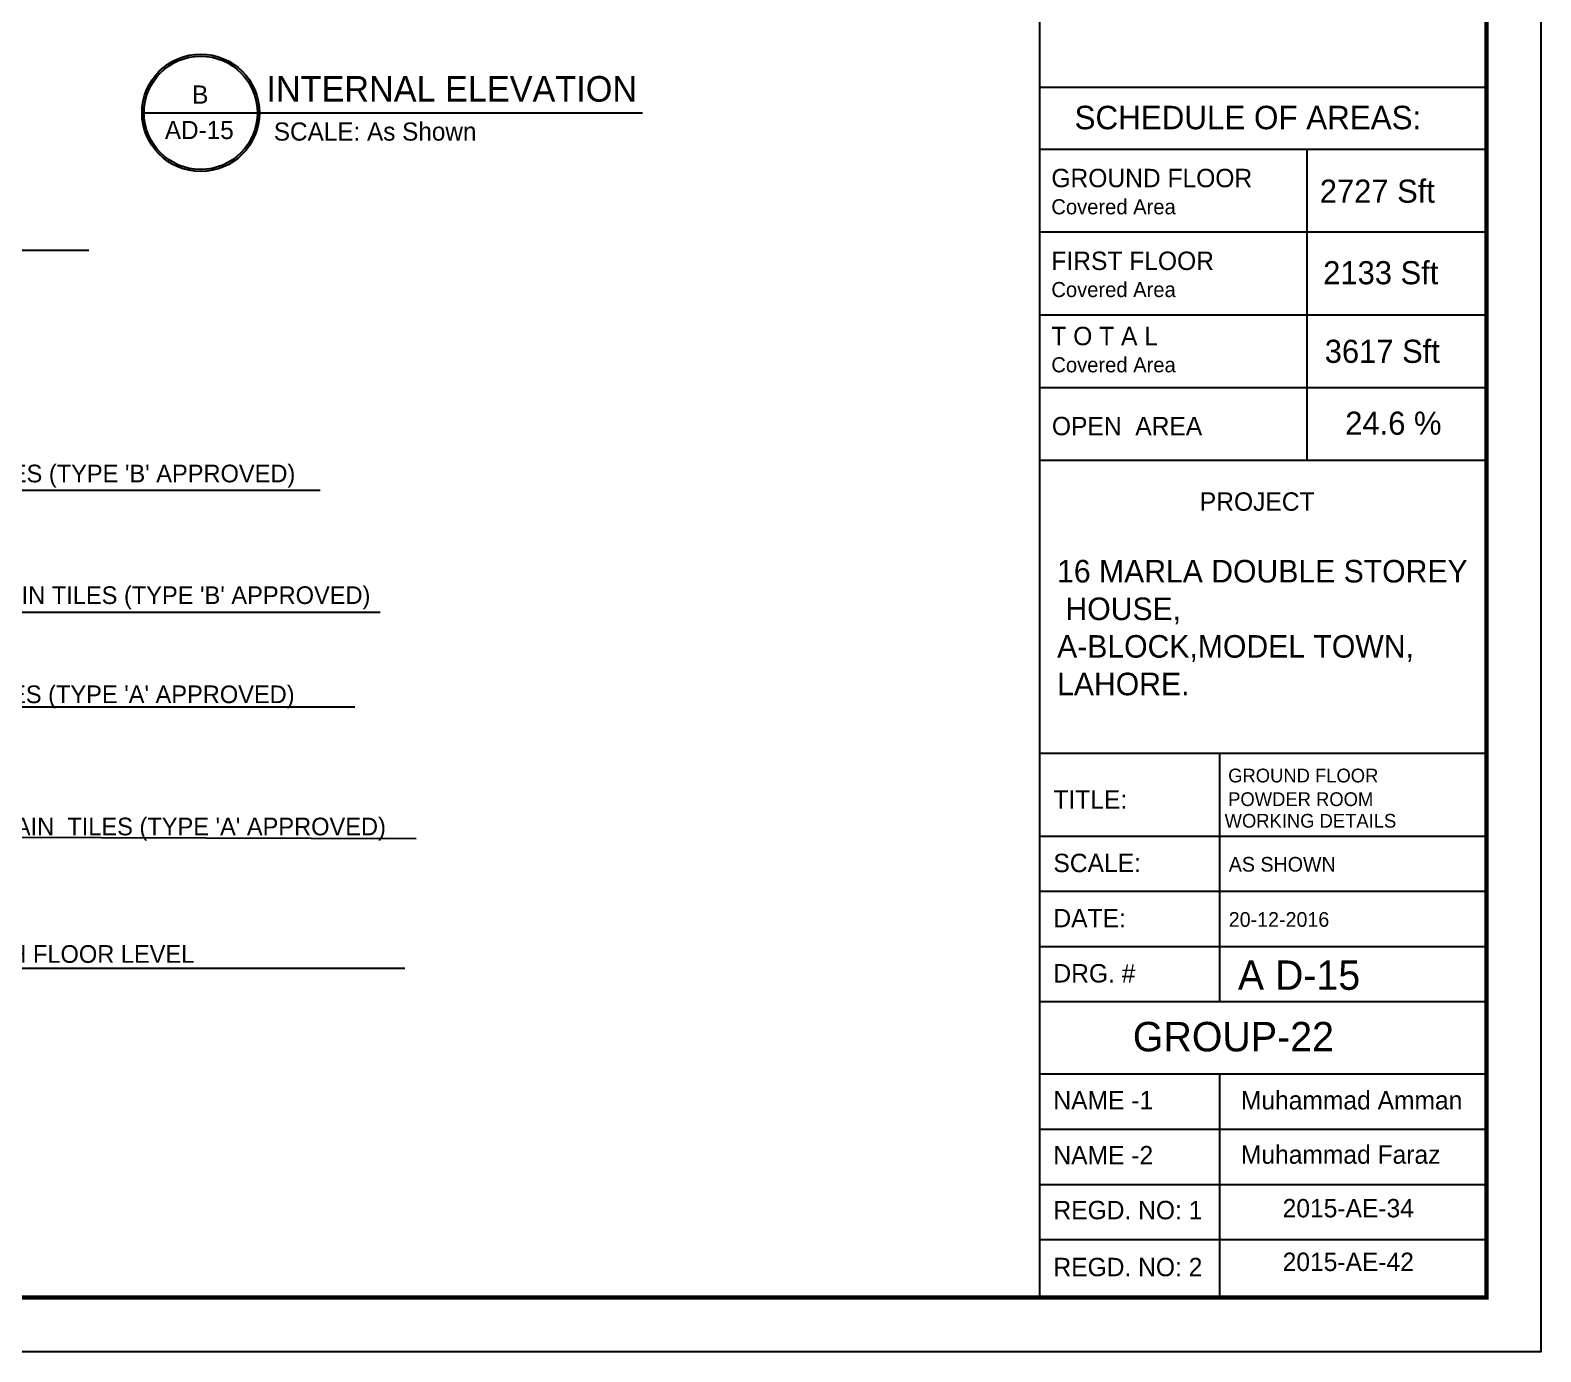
# Model space of a CAD drawing. Extents: x 10753 to 18704, y -5361 to 1140.
# Drawn here: x 11599.1 to 11851.6, y -3882.7 to -3661.9 of the extents above; entities that cross this region are included whole.
import ezdxf

# ---------------------------------------------------------------- set-up
doc = ezdxf.new("R2010")
doc.units = 0
doc.header["$LTSCALE"] = 30
doc.header["$MEASUREMENT"] = 0
doc.layers.get('0').update_dxf_attribs({"linetype": 'CONTINUOUS'})
for name, color, linetype in [('SEAL', 1, 'CONTINUOUS'), ('SLINE', 3, 'CONTINUOUS'), ('WL', 9, 'CONTINUOUS')]:
    doc.layers.add(name, color=color, linetype=linetype)
doc.styles.add('ROMAND', font='stylu.ttf', dxfattribs={"height": 2})
doc.styles.add('SEAL TEXT', font='stylu.ttf', dxfattribs={"height": 6})
doc.styles.add('SMALL-DIM', font='stylu.ttf', dxfattribs={"height": 2})
doc.styles.add('Text 1-2', font='stylu.ttf', dxfattribs={"height": 1.5})
doc.styles.add('Work Dim', font='stylu.ttf', dxfattribs={"height": 4})

msp = doc.modelspace()

# ---------------------------------------------------------------- linework, layer by layer
at = {"color": 230}
for p, q in [((11533.1619, -3698.62703), (11608.97225, -3698.62703)), ((11538.42842, -3738.77632), (11647.62343, -3738.77632)), ((11538.42842, -3759.12127), (11657.6682, -3759.12127)), ((11538.42842, -3774.94166), (11653.40201, -3774.97144)), ((11538.42842, -3796.59245), (11663.65658, -3796.9861)), ((11565.07329, -3818.62703), (11661.75503, -3818.62703))]:
    msp.add_line(p, q, dxfattribs=at)
at = {"layer": 'SEAL', "color": 1}
for p, q in [((11767.87534, -3492.60586), (11767.87534, -3873.67425)), ((11842.5734, -3671.46502), (11767.87534, -3671.46502)), ((11842.5734, -3681.83379), (11767.87534, -3681.83379)), ((11812.53569, -3681.83379), (11812.53569, -3733.80403)), ((11842.5734, -3695.66621), (11767.87534, -3695.66621)), ((11842.5734, -3709.49862), (11767.87534, -3709.49862)), ((11842.5734, -3721.65133), (11767.87534, -3721.65133)), ((11842.5734, -3721.65133), (11767.87534, -3721.65133)), ((11842.5734, -3733.80403), (11767.87534, -3733.80403)), ((11842.5734, -3782.7767), (11767.87534, -3782.7767)), ((11797.96393, -3782.7767), (11797.96393, -3824.26902)), ((11842.5734, -3796.60911), (11767.87534, -3796.60911)), ((11842.5734, -3805.83072), (11767.87534, -3805.83072)), ((11842.5734, -3815.05233), (11767.87534, -3815.05233)), ((11842.5734, -3824.26902), (11767.87534, -3824.26902)), ((11842.5734, -3824.26902), (11767.87534, -3824.26902)), ((11842.5734, -3836.37877), (11767.87534, -3836.37877)), ((11797.96393, -3836.37877), (11797.96393, -3873.26521)), ((11842.5734, -3845.60038), (11767.87534, -3845.60038)), ((11842.5734, -3854.82199), (11767.87534, -3854.82199)), ((11842.5734, -3864.0436), (11767.87534, -3864.0436))]:
    msp.add_line(p, q, dxfattribs=at)
msp.add_lwpolyline([(11851.64646, -3483.53281), (11851.64646, -3882.7473), (11257.02922, -3882.7473), (11257.02922, -3483.53281)], close=True, dxfattribs=at)
at = {"layer": 'SLINE'}
msp.add_line((11617.8366, -3675.6965), (11701.49701, -3675.6965), dxfattribs=at)
for radius in [9.81095, 9.47309]:
    msp.add_circle((11627.64754, -3675.6965), radius, dxfattribs=at)
at = {"layer": 'WL', "const_width": 0.75609}
msp.add_lwpolyline([(11842.5734, -3492.60586), (11842.5734, -3873.67425), (11266.10227, -3873.67425), (11266.10227, -3492.60586)], close=True, dxfattribs=at)

# ---------------------------------------------------------------- texts
at = {"color": 230, "char_height": 2.9508197, "attachment_point": 1, "style": 'Text 1-2'}
for s, insert in [("   PROPOSED  BORDER  TILES (TYPE 'B' APPROVED)", (11543.28311, -3734.49739)), ("  PROPOSED RAK PORCELAIN TILES (TYPE 'B' APPROVED)", (11543.99236, -3754.82945)), ("   PROPOSED  BORDER  TILES (TYPE 'A' APPROVED)", (11543.16412, -3771.39583)), ("        PROPOSED RAK PORCELAIN  TILES (TYPE 'A' APPROVED)", (11538.91109, -3793.48724)), ('      (1\'-11") PROPOSED BATH FLOOR LEVEL', (11544.17307, -3814.79547))]:
    msp.add_mtext_dynamic_manual_height_columns(s, width=161.6099882, gutter_width=1, heights=[0], dxfattribs=dict(at, insert=insert))
at = {"layer": 'SEAL', "color": 1}
for s, height, style, p in [('SCHEDULE OF AREAS:', 3.919184, 'ROMAND', (11773.71519, -3678.44192)), ('GROUND FLOOR', 3.0738698, 'ROMAND', (11769.83832, -3688.13102)), ('2727 Sft', 3.864334, 'SEAL TEXT', (11814.70201, -3690.72117)), ('Covered Area', 2.5201913, 'SEAL TEXT', (11769.83832, -3692.66043)), ('FIRST FLOOR', 3.0738698, 'ROMAND', (11769.83832, -3701.96343)), ('2133 Sft', 3.864334, 'SEAL TEXT', (11815.27611, -3704.34891)), ('Covered Area', 2.5201913, 'SEAL TEXT', (11769.83832, -3706.49285)), ('T O T A L', 3.07387, 'ROMAND', (11769.83832, -3714.53606)), ('3617 Sft', 3.864334, 'SEAL TEXT', (11815.53182, -3717.4854)), ('Covered Area', 2.5201913, 'SEAL TEXT', (11769.83832, -3719.06547)), ('OPEN  AREA', 3.07387, 'ROMAND', (11769.92845, -3729.57971)), ('24.6 %%%', 3.864334, 'SEAL TEXT', (11818.96082, -3729.49194)), ('PROJECT', 3.07387, 'ROMAND', (11794.65102, -3742.19804)), ('GROUND FLOOR', 2.2984022, 'SEAL TEXT', (11799.39187, -3787.5947)), ('TITLE:', 3.07387, 'ROMAND', (11770.18074, -3791.99831)), ('POWDER ROOM  ', 2.2984022, 'SEAL TEXT', (11799.39187, -3791.54859)), ('WORKING DETAILS', 2.2984022, 'SEAL TEXT', (11798.79582, -3795.15859)), ('SCALE:', 3.07387, 'ROMAND', (11770.18074, -3802.59159)), ('AS SHOWN', 2.455893, 'SEAL TEXT', (11799.48971, -3802.50602)), ('DATE:', 3.07387, 'ROMAND', (11770.18074, -3811.81319)), ('20-12-2016', 2.455893, 'SEAL TEXT', (11799.48971, -3811.72763)), ('A D-15', 4.911786, 'SEAL TEXT', (11801.0155, -3822.25819)), ('DRG. #', 3.07387, 'ROMAND', (11770.18074, -3821.0348)), ('GROUP-22', 4.918192, 'Work Dim', (11783.45444, -3832.53885)), ('NAME -1', 3.07387, 'ROMAND', (11770.18074, -3842.24893)), ('Muhammad Amman', 3.0738698, 'ROMAND', (11801.52219, -3842.24893)), ('NAME -2', 3.07387, 'ROMAND', (11770.18074, -3851.42577)), ('Muhammad Faraz', 3.0738698, 'ROMAND', (11801.52219, -3851.32318)), ('REGD. NO: 1', 3.0738698, 'ROMAND', (11770.18074, -3860.6026)), ('2015-AE-34', 3.07387, 'ROMAND', (11808.49928, -3860.28678)), ('REGD. NO: 2', 3.0738698, 'ROMAND', (11770.18074, -3870.11949)), ('2015-AE-42', 3.07387, 'ROMAND', (11808.49928, -3869.25036))]:
    msp.add_text(s, height=height, dxfattribs=dict(at, style=style)).set_placement(p)
at = {"layer": 'SEAL', "color": 1, "insert": (11770.79628, -3750.41462), "char_height": 3.7688213, "attachment_point": 1, "style": 'ROMAND'}
msp.add_mtext_dynamic_manual_height_columns('16 MARLA DOUBLE STOREY\\P HOUSE,^JA-BLOCK,MODEL TOWN, \\PLAHORE.', width=94.2270095, gutter_width=45, heights=[0], dxfattribs=at)
at = {"layer": 'SLINE', "style": 'SMALL-DIM'}
for s, height, p in [('B', 3.0375, (11626.21768, -3674.16575)), ('INTERNAL ELEVATION', 4.2757912, (11638.63065, -3673.83342, 0.04541)), ('AD-15', 3.0375, (11621.65482, -3680.09189)), ('SCALE: As Shown', 3.0375, (11639.87176, -3680.3424, 0.06863))]:
    msp.add_text(s, height=height, dxfattribs=at).set_placement(p)

doc.saveas('drawing.dxf')
